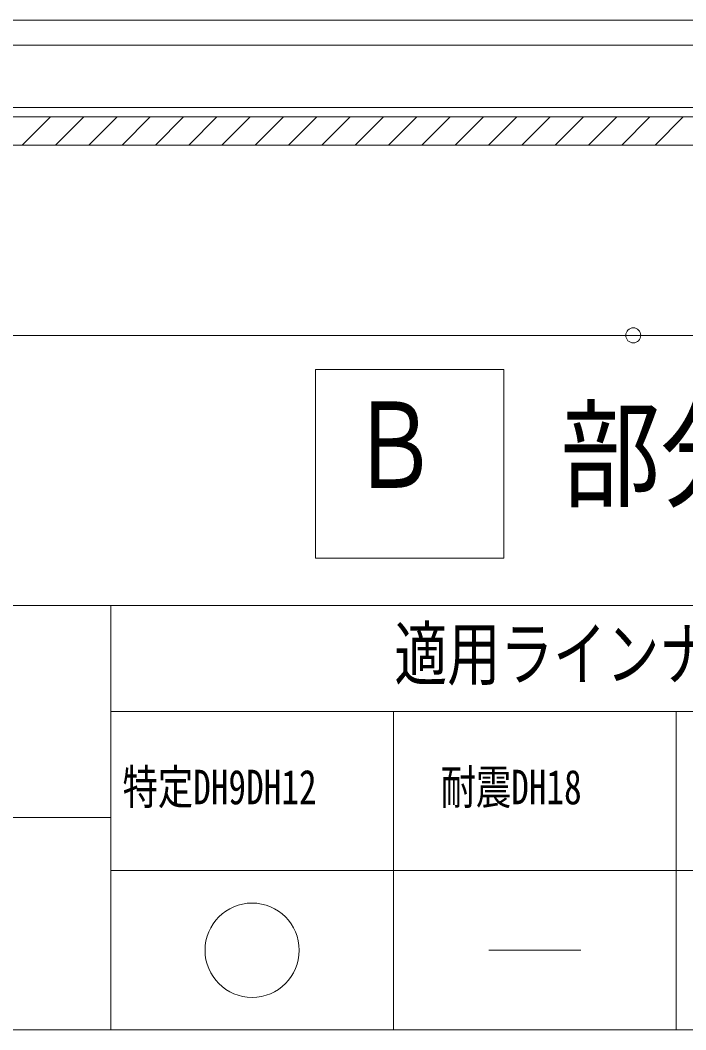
# Model space of a CAD drawing. Units: millimetres, scale not verified. Extents: x -205 to 205, y -142 to 143.
# Drawn here: x 135.15 to 163.41, y -142.38 to -99.56 of the extents above; entities that cross this region are included whole.
import ezdxf
from ezdxf.enums import TextEntityAlignment as Align

# ---------------------------------------------------------------- set-up
doc = ezdxf.new("R2010")
doc.units = ezdxf.units.MM
doc.header["$LTSCALE"] = 0.25
for name, color, linetype, lineweight in [('1-1_1-0 断面', 7, 'Continuous', 18), ('1-2_1-1 寸法', 7, 'Continuous', 18), ('1-3_1-2 文字', 7, 'Continuous', 18), ('F-1_F-0 図枠', 7, 'Continuous', 18)]:
    doc.layers.add(name, color=color, linetype=linetype, lineweight=lineweight)
doc.styles.add('ＭＳ ゴシック', font='')
doc.styles.get('ＭＳ ゴシック').set_extended_font_data('MS Gothic')

msp = doc.modelspace()

# ---------------------------------------------------------------- linework, layer by layer
at = {"layer": '1-1_1-0 断面'}
for p, q in [((74.6231, -99.5615), (192.9934, -99.5615)), ((-46.0191, -100.6215), (192.9934, -100.6215)), ((198.7027, -103.2614), (-53.6225, -103.2614)), ((198.7027, -103.6615), (-53.6225, -103.6615)), ((135.2355, -104.8615), (136.4355, -103.6615)), ((136.6497, -104.8615), (137.8497, -103.6615)), ((138.0639, -104.8615), (139.2639, -103.6615)), ((139.4781, -104.8615), (140.6781, -103.6615)), ((140.8923, -104.8615), (142.0923, -103.6615)), ((142.3065, -104.8615), (143.5065, -103.6615)), ((143.7207, -104.8615), (144.9207, -103.6615)), ((145.135, -104.8615), (146.335, -103.6615)), ((146.5492, -104.8615), (147.7492, -103.6615)), ((147.9634, -104.8615), (149.1634, -103.6615)), ((149.3776, -104.8615), (150.5776, -103.6615)), ((150.7918, -104.8615), (151.9918, -103.6615)), ((152.206, -104.8615), (153.406, -103.6615)), ((153.6202, -104.8615), (154.8202, -103.6615)), ((155.0345, -104.8615), (156.2345, -103.6615)), ((156.4487, -104.8615), (157.6487, -103.6615)), ((157.8629, -104.8615), (159.0629, -103.6615)), ((159.2771, -104.8615), (160.4771, -103.6615)), ((160.6913, -104.8615), (161.8913, -103.6615)), ((162.1055, -104.8615), (163.3055, -103.6615)), ((198.7027, -104.8615), (-53.6225, -104.8615))]:
    msp.add_line(p, q, dxfattribs=at)
at = {"layer": '1-2_1-1 寸法'}
msp.add_line((73.4934, -112.9296), (193.4934, -112.9296), dxfattribs=at)
msp.add_circle((161.181, -112.9296), 0.319, dxfattribs=at)
at = {"layer": '1-3_1-2 文字'}
for p, q in [((155.6875, -114.3845), (147.6875, -114.3845)), ((155.6875, -122.3845), (155.6875, -114.3845))]:
    msp.add_line(p, q, dxfattribs=at)
msp.add_lwpolyline([(147.6875, -114.3845), (147.6875, -122.3845), (155.6875, -122.3845)], dxfattribs=at)
at = {"layer": 'F-1_F-0 図枠'}
for p, q in [((-205, -124.3845), (205, -124.3845)), ((139, -142.3845), (139, -124.3845)), ((139, -128.8845), (187, -128.8845)), ((151, -142.3845), (151, -128.8845)), ((163, -142.3845), (163, -128.8845)), ((139, -133.3845), (-17, -133.3845)), ((139, -135.6345), (187, -135.6345)), ((155.0492, -139.0095), (158.9508, -139.0095)), ((-205, -142.3845), (205, -142.3845))]:
    msp.add_line(p, q, dxfattribs=at)
msp.add_circle((145, -139.0095), 2, dxfattribs=at)

# ---------------------------------------------------------------- texts
at = {"layer": '1-3_1-2 文字', "style": 'ＭＳ ゴシック'}
for s, width, p in [('Ｂ', 0.75, (149.1587, -120.5014)), ('部分断面図', 0.85, (158.0912, -120.9154))]:
    msp.add_text(s, height=3.666, dxfattribs=dict(at, width=width)).set_placement(p, align=Align.BOTTOM_LEFT)
at = {"layer": 'F-1_F-0 図枠', "style": 'ＭＳ ゴシック', "width": 0.75}
for s, height, p in [('適用ラインナップ', 2.199, (151.0357, -128.1925)), ('特定DH9DH12', 1.466, (139.5, -133.2595)), ('耐震DH18', 1.466, (153, -133.2595))]:
    msp.add_text(s, height=height, dxfattribs=at).set_placement(p, align=Align.BOTTOM_LEFT)

doc.saveas('drawing.dxf')
